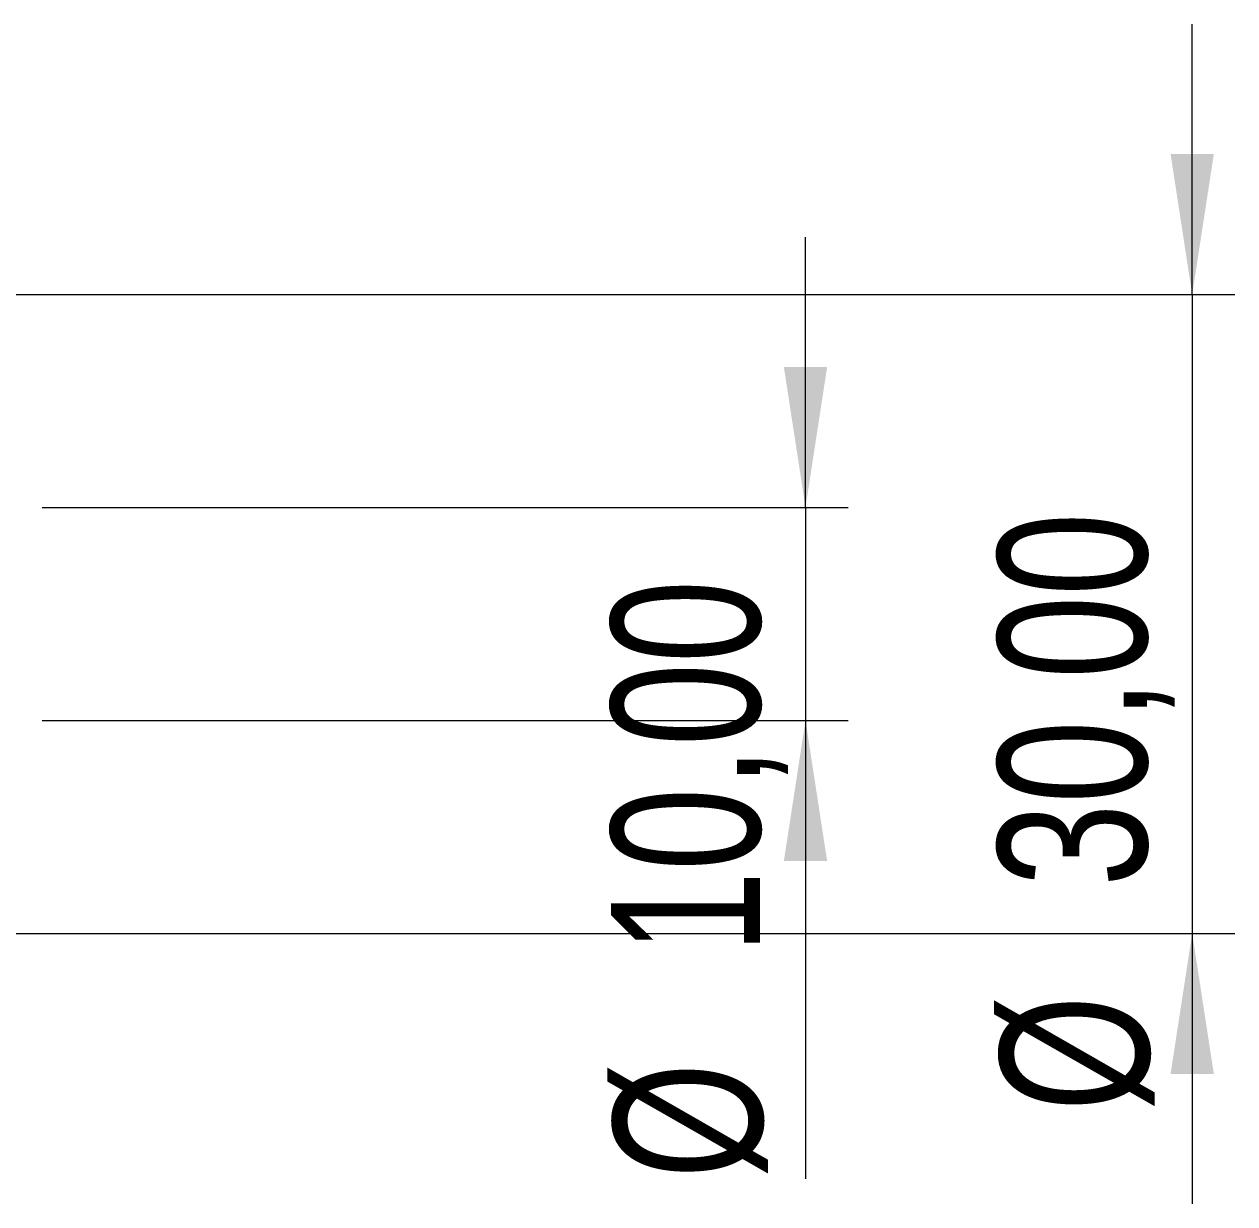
# Model space of a CAD drawing. Header units: millimetres. Extents: x 15 to 415, y 5 to 292.
# Drawn here: x 269.2 to 297.63, y 93.74 to 121.44 of the extents above; entities that cross this region are included whole.
import ezdxf

# ---------------------------------------------------------------- set-up
doc = ezdxf.new("R2010")
doc.units = ezdxf.units.MM
doc.styles.add('SLDTEXTSTYLE0', font='TXT', dxfattribs={"width": 0.75})
doc.dimstyles.new('SLDDIMSTYLE2', dxfattribs={"dimtxt": 3.5, "dimasz": 3.302, "dimexe": 0, "dimexo": 0.0625, "dimgap": 0.875, "dimtad": 1, "dimlfac": 2, "dimrnd": 1e-09, "dimzin": 12, "dimdsep": 46, "dimtxsty": 'SLDTEXTSTYLE0', "dimsah": 1, "dimcen": 0.09, "dimadec": 0, "dimazin": 3, "dimtfac": 1, "dimtmove": 0, "dimatfit": 0, "dimfxl": 1, "dimfrac": 2, "dimtolj": 1, "dimtzin": 12, "dimarcsym": 0})

# ---------------------------------------------------------------- blocks, each defined once
blk = doc.blocks.new('_D_3')
at = {"color": 7, "linetype": 'Continuous', "lineweight": 18}
for p, q in [((287.548, 110.092), (287.548, 116.442)), ((269.628, 110.092), (288.548, 110.092)), ((287.548, 110.092), (287.548, 105.092)), ((269.628, 105.092), (288.548, 105.092)), ((287.548, 105.092), (287.548, 94.33))]:
    blk.add_line(p, q, dxfattribs=at)
for points in [[(287.548, 110.092), (288.056, 113.394), (287.04, 113.394)], [(287.548, 105.092), (287.04, 101.79), (288.056, 101.79)]]:
    blk.add_solid(points, dxfattribs=at)
at = {"color": 7, "linetype": 'Continuous', "lineweight": 18, "char_height": 3.5, "attachment_point": 1, "rotation": 90, "style": 'SLDTEXTSTYLE0'}
for s, insert in [('10,00', (282.983, 99.608)), ('%%c', (283.036, 94.33))]:
    blk.add_mtext(s, dxfattribs=dict(at, insert=insert))
blk = doc.blocks.new('_D_4')
at = {"color": 7, "linetype": 'Continuous', "lineweight": 18}
for p, q in [((296.628, 115.092), (296.628, 121.442)), ((264.128, 115.092), (297.628, 115.092)), ((296.628, 115.092), (296.628, 100.092)), ((264.128, 100.092), (297.628, 100.092)), ((296.628, 100.092), (296.628, 93.742))]:
    blk.add_line(p, q, dxfattribs=at)
for points in [[(296.628, 115.092), (297.136, 118.394), (296.12, 118.394)], [(296.628, 100.092), (296.12, 96.79), (297.136, 96.79)]]:
    blk.add_solid(points, dxfattribs=at)
at = {"color": 7, "linetype": 'Continuous', "lineweight": 18, "char_height": 3.5, "attachment_point": 1, "rotation": 90, "style": 'SLDTEXTSTYLE0'}
for s, insert in [('30,00', (292.063, 101.188)), ('%%c', (292.116, 95.91))]:
    blk.add_mtext(s, dxfattribs=dict(at, insert=insert))

msp = doc.modelspace()

# ---------------------------------------------------------------- dimensions: what is measured, and where the dimension line sits
at = {"color": 7, "linetype": 'Continuous', "lineweight": 18}
for base, p1, p2, picture, middle in [((296.6278, 100.0919), (263.1278, 115.0919), (263.1278, 100.0919), '_D_4', (296.6278, 104.3675)), ((287.5479, 105.0919), (268.6278, 110.0919), (268.6278, 105.0919), '_D_3', (287.5479, 102.7876))]:
    dim = msp.add_linear_dim(base=base, p1=p1, p2=p2, angle=90, text='%%c<>', dimstyle='SLDDIMSTYLE2', dxfattribs=at)
    dim.commit()
    dim.dimension.update_dxf_attribs({"geometry": picture, "text_midpoint": middle, "dimtype": 160})

doc.saveas('drawing.dxf')
